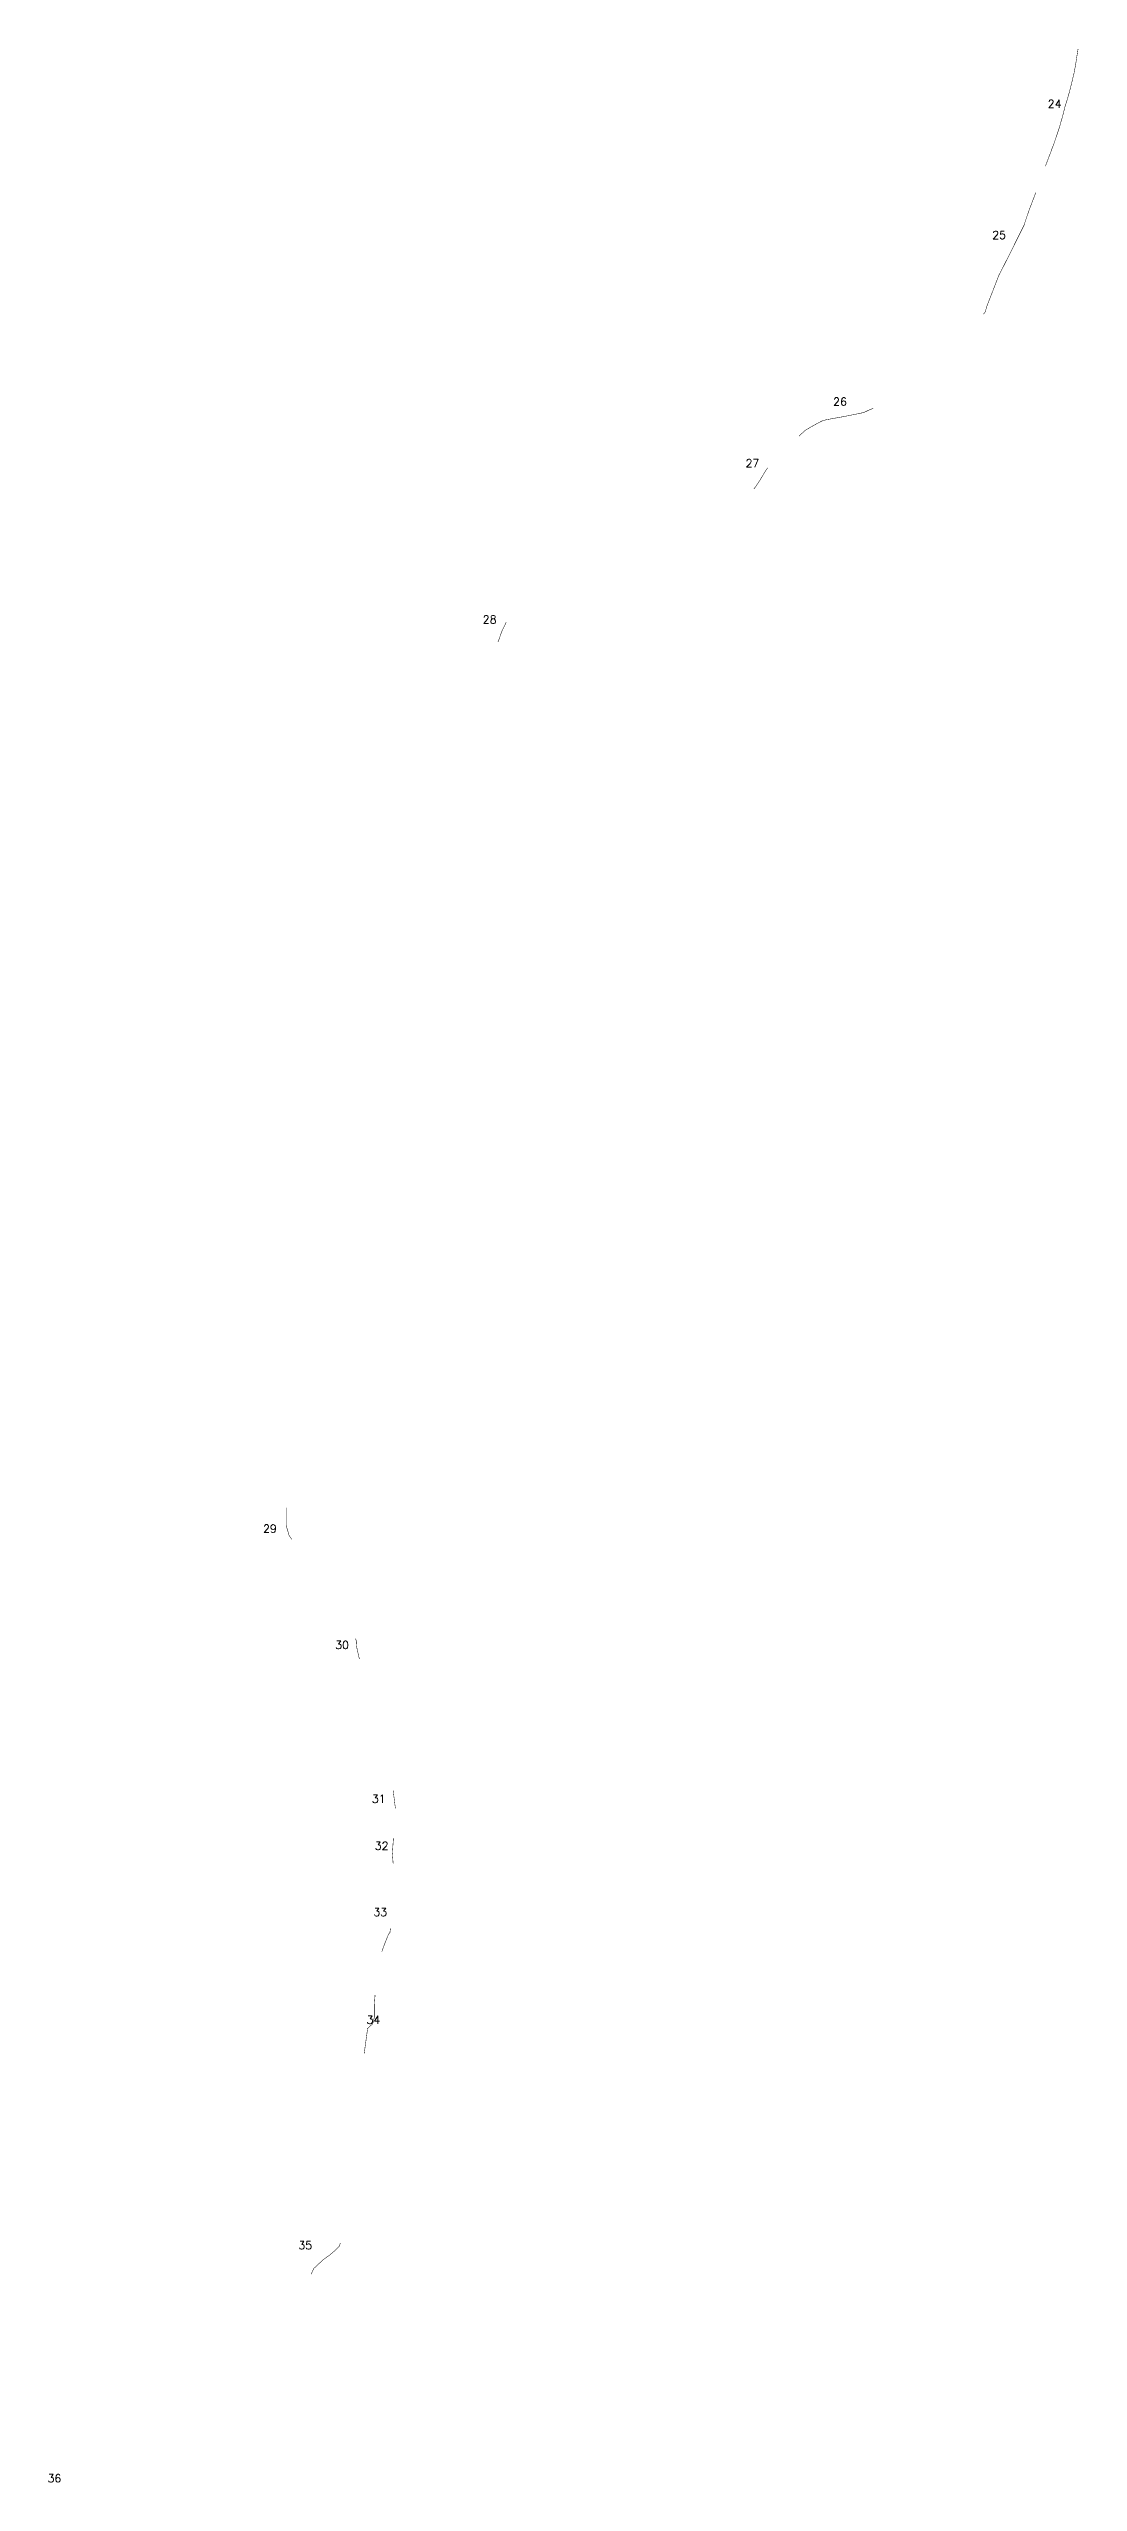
# Model space of a CAD drawing. Header units: metres. Extents: x 254129 to 299963, y 1973748 to 2228052.
# Drawn here: x 255204 to 261637, y 2196644 to 2211850 of the extents above; entities that cross this region are included whole.
import ezdxf

# ---------------------------------------------------------------- set-up
doc = ezdxf.new("R2010")
doc.units = ezdxf.units.M
doc.header["$MEASUREMENT"] = 0
doc.layers.add('ARTIFICIALLY PROTECTED', color=4, linetype='Continuous')
doc.styles.get("Standard").update_dxf_attribs({"font": 'simplex.shx'})

msp = doc.modelspace()

# ---------------------------------------------------------------- linework, layer by layer
at = {"layer": 'ARTIFICIALLY PROTECTED', "const_width": 3, "flags": 128}
for points in [[(261635, 2211849), (261634, 2211841), (261626, 2211792), (261619, 2211746), (261610, 2211697), (261582, 2211583), (261569, 2211538), (261553, 2211486), (261539, 2211431), (261519, 2211360), (261501, 2211306), (261484, 2211256), (261474, 2211230), (261465, 2211205), (261456, 2211182), (261442, 2211145), (261431, 2211116)], [(260355, 2209602), (260334, 2209595), (260297, 2209577), (260194, 2209556), (260141, 2209546), (260101, 2209539), (260079, 2209535), (260058, 2209531), (260035, 2209524), (259986, 2209498), (259931, 2209466), (259893, 2209431), (259891, 2209429)], [(259696, 2209231), (259693, 2209228), (259676, 2209202), (259647, 2209153), (259613, 2209103), (259610, 2209099)], [(258061, 2208265), (258061, 2208264), (258035, 2208210), (258012, 2208145), (258011, 2208143)], [(256688, 2202733), (256687, 2202674), (256688, 2202622), (256705, 2202562), (256722, 2202536)], [(257121, 2201915), (257128, 2201895), (257127, 2201869), (257134, 2201835), (257145, 2201789)], [(257356, 2200967), (257370, 2200855)], [(257357, 2200667), (257357, 2200660), (257351, 2200572), (257356, 2200509)], [(257339, 2200106), (257336, 2200080), (257326, 2200067), (257303, 2200009), (257285, 2199960)], [(257243, 2199689), (257238, 2199623), (257238, 2199548), (257228, 2199509), (257197, 2199481), (257193, 2199455), (257175, 2199323)], [(257026, 2198140), (257020, 2198119), (256999, 2198098), (256957, 2198062), (256924, 2198039), (256892, 2198010), (256859, 2197979), (256843, 2197943)]]:
    msp.add_lwpolyline(points, dxfattribs=at)
at = {"layer": 'ARTIFICIALLY PROTECTED', "flags": 128}
msp.add_lwpolyline([(261371, 2210951, 3, 3, 0), (261353, 2210904, 3, 3, 0), (261326, 2210833, 3, 3, 0), (261307, 2210777, 3, 3, 0), (261297, 2210746, 3, 3, 0), (261239, 2210630, 3, 3, 0), (261231, 2210613, 3, 3, 0), (261171, 2210494, 3, 3, 0), (261140, 2210434, 3, 3, 0), (261113, 2210364, 3, 3, 0), (261081, 2210282, 3, 3, 0), (261067, 2210246, 3, 3, 0), (261054, 2210204, 3, 3, 0), (261043, 2210191, 0, 0, 0)], format="xyseb", dxfattribs=at)

# ---------------------------------------------------------------- texts
at = {"char_height": 50, "attachment_point": 1}
for s, insert in [('24', (261446, 2211531)), ('25', (261099, 2210711)), ('26', (260105, 2209670)), ('27', (259558, 2209285)), ('28', (257916, 2208309)), ('29', (256543, 2202628)), ('30', (256994, 2201901)), ('31', (257223, 2200940)), ('32', (257241, 2200646)), ('33', (257232, 2200232)), ('34', (257190, 2199559)), ('35', (256764, 2198150)), ('36', (255197, 2196694))]:
    msp.add_mtext_dynamic_manual_height_columns(s, width=84.37, gutter_width=1, heights=[0], dxfattribs=dict(at, insert=insert))

doc.saveas('drawing.dxf')
